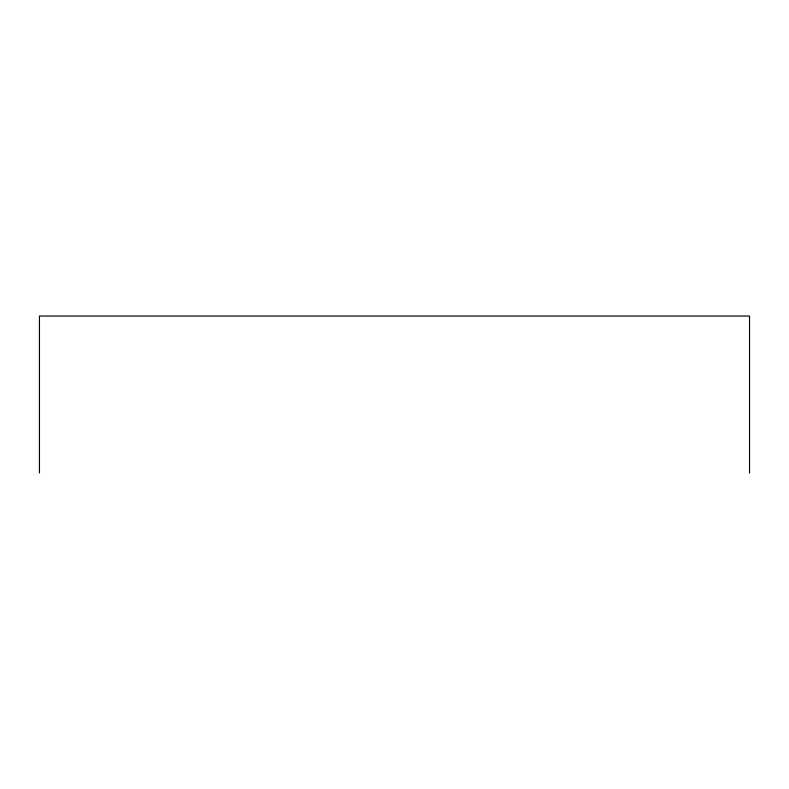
<?xml version="1.0" encoding="UTF-8"?>
<svg xmlns="http://www.w3.org/2000/svg" width="789" height="789" viewBox="0 0 789 789"><rect width="100%" height="100%" fill="white"/><g stroke="black" fill="none" stroke-linecap="round" stroke-linejoin="round"><path stroke-width="1.18" d="M749.55 472.946L749.55 316.054L39.45 316.054L39.45 472.946"/></g></svg>
